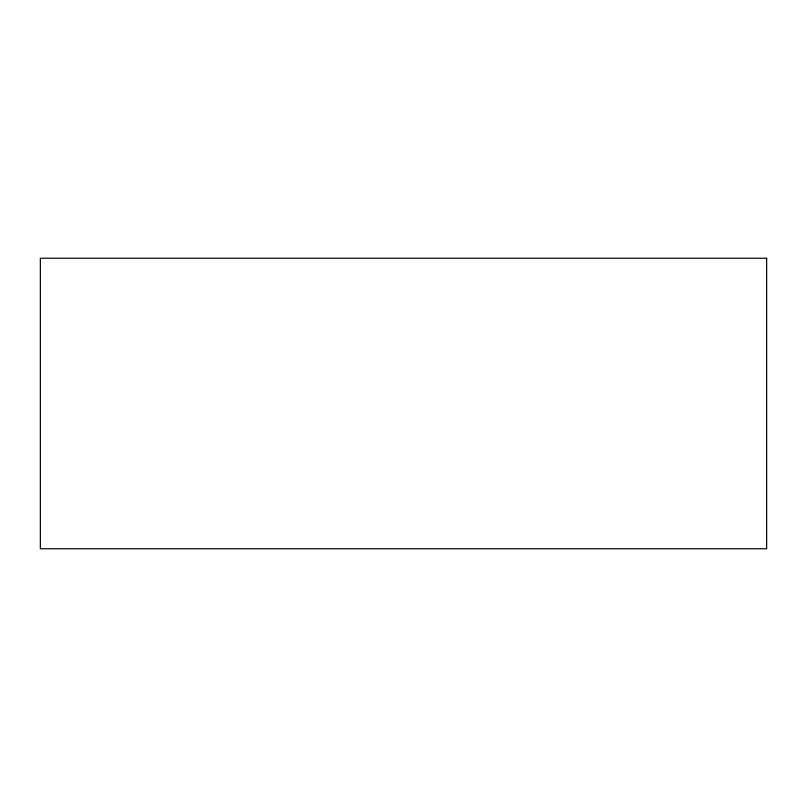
<?xml version="1.0" encoding="UTF-8"?>
<svg xmlns="http://www.w3.org/2000/svg" width="807" height="807" viewBox="0 0 807 807"><rect width="100%" height="100%" fill="white"/><g stroke="black" fill="none" stroke-linecap="round" stroke-linejoin="round"><path stroke-width="1.21" d="M766.65 258.24L40.35 258.24L40.35 548.76L766.65 548.76L766.65 258.24"/></g></svg>
